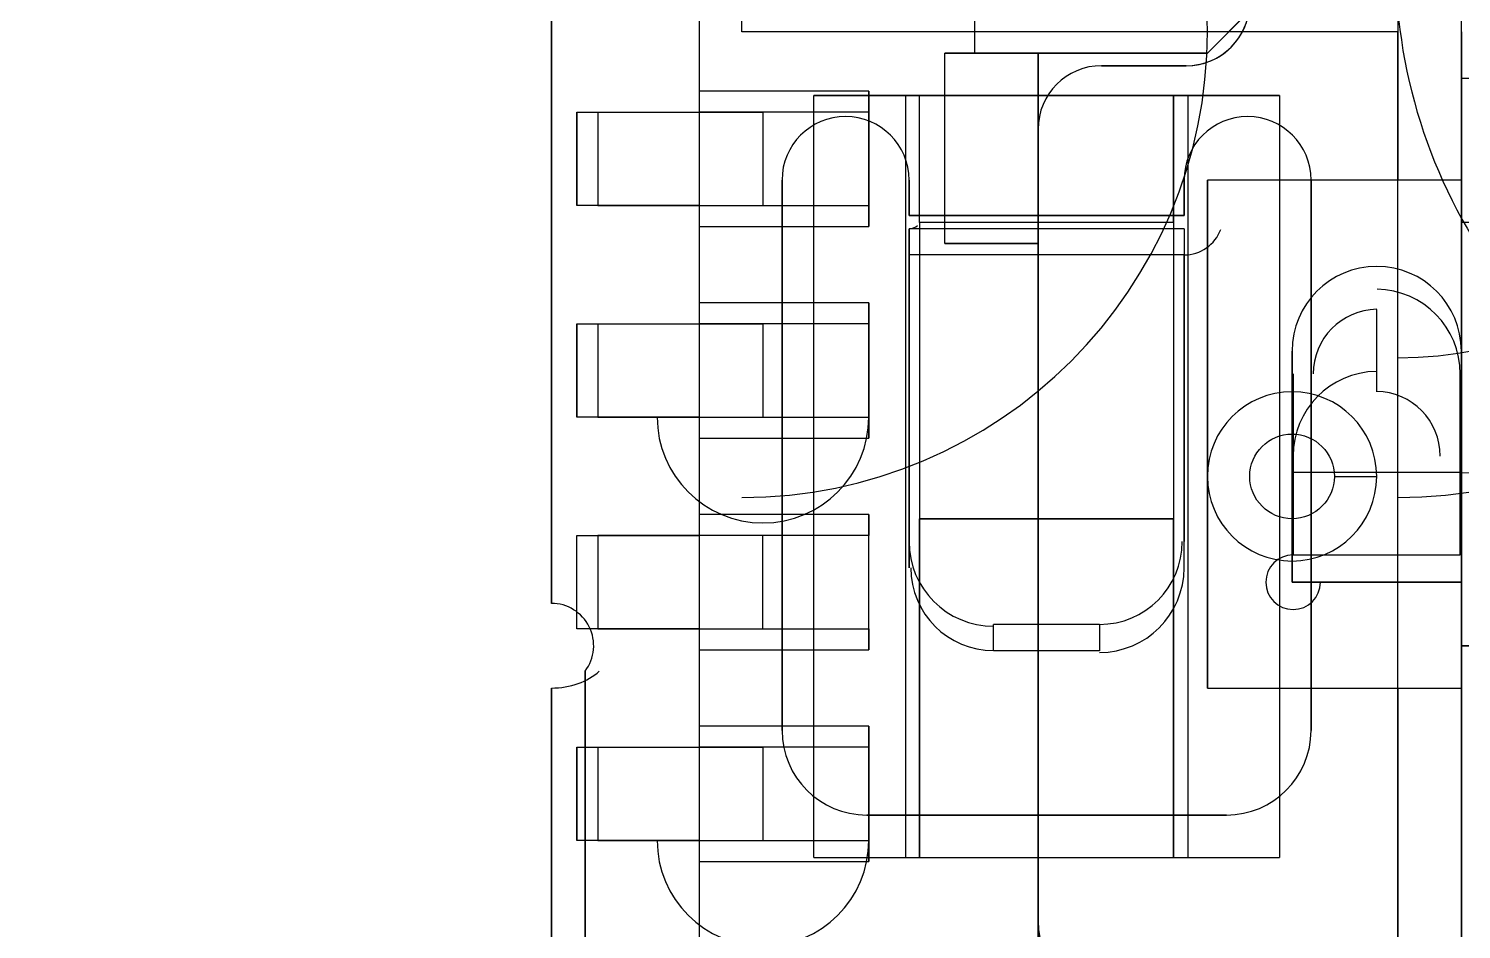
# Model space of a CAD drawing. Header units: millimetres. Extents: x 8.2 to 62.6, y 389.2 to 443.4.
# Drawn here: x 53.102 to 56.487, y 427.215 to 429.342 of the extents above; entities that cross this region are included whole.
import ezdxf

# ---------------------------------------------------------------- set-up
doc = ezdxf.new("R2010")
doc.units = ezdxf.units.MM
doc.layers.add('Feature', color=7, linetype='CONTINUOUS')

msp = doc.modelspace()

# ---------------------------------------------------------------- linework, layer by layer
at = {"layer": 'Feature'}
for p, q in [((55.3368, 430.435, -60.1683), (55.3368, 429.285, -60.1683)), ((55.3368, 430.435, -60.3683), (55.3368, 429.285, -60.3683)), ((55.3368, 430.435, -60.3683), (55.3368, 429.285, -60.3683)), ((55.3368, 430.435, -60.1683), (55.3368, 429.285, -60.1683)), ((54.3368, 427.985, -57.5733), (54.3368, 429.5, -57.5733)), ((54.3368, 429.5, -57.2733), (54.3368, 427.985, -57.2733)), ((54.3368, 429.5, -57.2733), (54.3368, 427.985, -57.2733)), ((54.3368, 427.985, -57.5733), (54.3368, 429.5, -57.5733)), ((54.6868, 426.885, -57.5983), (54.6868, 429.5, -57.5983)), ((54.6868, 426.885, -57.5983), (54.6868, 429.5, -57.5983)), ((54.7868, 429.335, -57.5983), (54.7868, 429.5, -57.5983)), ((54.7868, 429.335, -57.5983), (54.7868, 429.5, -57.5983)), ((56.3368, 429.5, -60.1183), (56.3368, 428.985, -60.1183)), ((56.3368, 429.5, -60.1183), (56.3368, 428.985, -60.1183)), ((56.4868, 428.985, -59.9683), (56.4868, 429.5, -59.9683)), ((56.4868, 428.985, -59.9683), (56.4868, 429.5, -59.9683)), ((54.6868, 429.195, -60.1683), (54.6868, 429.425, -60.1683)), ((54.6868, 429.195, -60.1683), (54.6868, 429.425, -60.1683)), ((55.9868, 429.385, -60.1183), (55.8868, 429.285, -60.1183)), ((55.9868, 429.385, -60.1183), (55.8868, 429.285, -60.1183)), ((55.8868, 429.285, -60.3683), (55.9853, 429.384, -60.3683)), ((55.8868, 429.285, -60.3683), (55.9853, 429.384, -60.3683)), ((56.3368, 429.335, -57.5983), (54.7868, 429.335, -57.5983)), ((56.3368, 429.335, -57.5983), (54.7868, 429.335, -57.5983)), ((56.3368, 423.235, -57.5983), (56.3368, 429.335, -57.5983)), ((56.3368, 423.235, -57.5983), (56.3368, 429.335, -57.5983)), ((56.4868, 429.335, -57.7483), (56.4868, 423.235, -57.7483)), ((56.4868, 429.335, -57.7483), (56.4868, 423.235, -57.7483)), ((55.2668, 429.285, -60.1683), (55.3368, 429.285, -60.1683)), ((55.2668, 428.835, -60.1683), (55.2668, 429.285, -60.1683)), ((55.2668, 429.285, -60.0233), (55.2668, 429.285, -60.1683)), ((55.2668, 429.285, -60.1683), (55.3368, 429.285, -60.1683)), ((55.4868, 429.285, -60.0233), (55.2668, 429.285, -60.0233)), ((55.2668, 428.835, -60.0233), (55.2668, 429.285, -60.0233)), ((55.4868, 429.285, -60.0233), (55.2668, 429.285, -60.0233)), ((55.2668, 428.835, -60.1683), (55.2668, 429.285, -60.1683)), ((55.2668, 429.285, -60.0233), (55.2668, 429.285, -60.1683)), ((55.2668, 428.835, -60.0233), (55.2668, 429.285, -60.0233)), ((55.3368, 429.285, -60.1683), (55.3368, 429.285, -60.3683)), ((55.3368, 429.285, -60.3683), (55.8868, 429.285, -60.3683)), ((55.3368, 429.285, -60.3683), (55.8868, 429.285, -60.3683)), ((55.3368, 429.285, -60.1683), (55.3368, 429.285, -60.3683)), ((55.8868, 429.285, -60.1183), (55.4868, 429.285, -60.1183)), ((55.4868, 428.835, -60.1183), (55.4868, 429.285, -60.1183)), ((55.4868, 429.285, -60.0233), (55.4868, 428.835, -60.0233)), ((55.4868, 429.285, -60.1183), (55.4868, 429.285, -60.0233)), ((55.4868, 428.835, -60.1183), (55.4868, 429.285, -60.1183)), ((55.8868, 429.285, -60.1183), (55.4868, 429.285, -60.1183)), ((55.4868, 429.285, -60.1183), (55.4868, 429.285, -60.0233)), ((55.4868, 429.285, -60.0233), (55.4868, 428.835, -60.0233)), ((55.8368, 429.255, -60.1333), (55.6368, 429.255, -60.1333)), ((55.6368, 429.255, -60.4333), (55.8368, 429.255, -60.4333)), ((55.6368, 429.255, -60.4333), (55.6368, 429.255, -60.1333)), ((55.8368, 429.255, -60.1333), (55.6368, 429.255, -60.1333)), ((55.6368, 429.255, -60.4333), (55.8368, 429.255, -60.4333)), ((55.6368, 429.255, -60.4333), (55.6368, 429.255, -60.1333)), ((55.8368, 429.255, -60.4333), (55.8368, 429.255, -60.1333)), ((55.8368, 429.255, -60.4333), (55.8368, 429.255, -60.1333)), ((55.8868, 429.285, -60.3683), (55.8868, 429.285, -60.1183)), ((55.8868, 429.285, -60.3683), (55.8868, 429.285, -60.1183)), ((56.4868, 428.885, -58.2533), (56.4868, 429.225, -58.2533)), ((56.4868, 429.225, -59.4533), (56.4868, 428.885, -59.4533)), ((57.8618, 429.225, -59.4533), (56.4868, 429.225, -59.4533)), ((56.4868, 429.225, -59.4533), (56.4868, 428.885, -59.4533)), ((57.8618, 429.225, -59.4533), (56.4868, 429.225, -59.4533)), ((57.8618, 429.225, -58.2533), (56.4868, 429.225, -58.2533)), ((56.4868, 428.885, -58.2533), (56.4868, 429.225, -58.2533)), ((57.8618, 429.225, -58.2533), (56.4868, 429.225, -58.2533)), ((55.0868, 429.195, -60.1683), (54.6868, 429.195, -60.1683)), ((54.6868, 429.145, -60.2183), (54.6868, 429.195, -60.1683)), ((54.6868, 429.145, -60.2183), (54.6868, 429.195, -60.1683)), ((55.0868, 429.195, -60.1683), (54.6868, 429.195, -60.1683)), ((54.9568, 427.385, -57.5983), (54.9568, 429.185, -57.5983)), ((54.9568, 429.185, -57.5983), (56.0568, 429.185, -57.5983)), ((54.9568, 429.185, -57.5983), (56.0568, 429.185, -57.5983)), ((55.1734, 429.185, -57.7976), (54.9568, 429.185, -57.5983)), ((55.1734, 429.185, -57.7976), (54.9568, 429.185, -57.5983)), ((54.9568, 427.385, -57.5983), (54.9568, 429.185, -57.5983)), ((55.0868, 428.875, -60.1683), (55.0868, 429.195, -60.1683)), ((55.0868, 429.195, -60.1683), (55.0868, 429.145, -60.2183)), ((55.0868, 429.195, -60.1683), (55.0868, 429.145, -60.2183)), ((55.0868, 428.875, -60.1683), (55.0868, 429.195, -60.1683)), ((55.2068, 429.185, -58.1983), (55.1734, 429.185, -57.7976)), ((55.2068, 429.185, -58.1983), (55.1734, 429.185, -57.7976)), ((55.1734, 429.185, -57.7976), (55.1734, 427.385, -57.7976)), ((55.1734, 429.185, -57.7976), (55.1734, 427.385, -57.7976)), ((55.8068, 429.185, -58.5033), (55.2068, 429.185, -58.5033)), ((55.2068, 428.885, -58.5033), (55.2068, 429.185, -58.5033)), ((55.2068, 429.185, -58.1983), (55.2068, 429.185, -58.5033)), ((55.2068, 428.885, -58.1983), (55.2068, 429.185, -58.1983)), ((55.2068, 428.885, -58.5033), (55.2068, 429.185, -58.5033)), ((55.2068, 429.185, -58.1983), (55.2068, 429.185, -58.5033)), ((55.8068, 429.185, -58.5033), (55.2068, 429.185, -58.5033)), ((55.2068, 428.885, -58.1983), (55.2068, 429.185, -58.1983)), ((55.8068, 429.185, -58.5033), (55.8068, 428.885, -58.5033)), ((55.8068, 428.885, -58.1983), (55.8068, 429.185, -58.1983)), ((55.8068, 429.185, -58.1983), (55.8068, 429.185, -58.5033)), ((55.8068, 429.185, -58.5033), (55.8068, 428.885, -58.5033)), ((55.8068, 429.185, -58.1983), (55.8068, 429.185, -58.5033)), ((55.8402, 429.185, -57.7976), (55.8068, 429.185, -58.1983)), ((55.8402, 429.185, -57.7976), (55.8068, 429.185, -58.1983)), ((55.8068, 428.885, -58.1983), (55.8068, 429.185, -58.1983)), ((56.0568, 429.185, -57.5983), (55.8402, 429.185, -57.7976)), ((55.8402, 429.185, -57.7976), (55.8402, 427.385, -57.7976)), ((56.0568, 429.185, -57.5983), (55.8402, 429.185, -57.7976)), ((55.8402, 429.185, -57.7976), (55.8402, 427.385, -57.7976)), ((56.0568, 429.185, -57.5983), (56.0568, 427.385, -57.5983)), ((56.0568, 429.185, -57.5983), (56.0568, 427.385, -57.5983)), ((54.3968, 429.145, -60.3833), (54.6868, 429.145, -60.3833)), ((54.3968, 429.145, -60.3833), (54.3968, 428.925, -60.3833)), ((54.3968, 429.145, -60.3833), (54.3968, 428.925, -60.3833)), ((54.3968, 429.145, -60.4833), (54.3968, 429.145, -60.3833)), ((54.3968, 428.925, -60.4833), (54.3968, 429.145, -60.4833)), ((54.3968, 428.925, -60.4833), (54.3968, 429.145, -60.4833)), ((54.3968, 429.145, -60.4833), (54.4468, 429.145, -60.5333)), ((54.3968, 429.145, -60.4833), (54.4468, 429.145, -60.5333)), ((54.3968, 429.145, -60.4833), (54.3968, 429.145, -60.3833)), ((54.3968, 429.145, -60.3833), (54.6868, 429.145, -60.3833)), ((54.4468, 429.145, -60.5333), (54.4468, 428.925, -60.5333)), ((54.4468, 429.145, -60.5333), (54.8368, 429.145, -60.5333)), ((54.4468, 429.145, -60.5333), (54.4468, 428.925, -60.5333)), ((54.4468, 429.145, -60.5333), (54.8368, 429.145, -60.5333)), ((54.6868, 429.145, -60.2183), (54.6868, 429.145, -60.3833)), ((54.6868, 428.925, -60.3833), (54.6868, 429.145, -60.3833)), ((54.6868, 428.925, -60.3833), (54.6868, 429.145, -60.3833)), ((54.6868, 429.145, -60.2183), (54.6868, 429.145, -60.3833)), ((55.0868, 429.145, -60.2183), (54.6868, 429.145, -60.2183)), ((55.0868, 429.145, -60.2183), (54.6868, 429.145, -60.2183)), ((54.8368, 429.145, -60.5333), (54.8368, 428.925, -60.5333)), ((54.8368, 429.145, -60.5333), (54.8368, 428.925, -60.5333)), ((55.0868, 429.145, -60.2833), (55.0868, 428.925, -60.2833)), ((55.0868, 429.145, -60.2183), (55.0868, 429.145, -60.2833)), ((55.0868, 429.145, -60.2833), (55.0868, 428.925, -60.2833)), ((55.0868, 429.145, -60.2183), (55.0868, 429.145, -60.2833)), ((55.4868, 429.105, -60.1333), (55.4868, 428.835, -60.1333)), ((55.4868, 429.105, -60.1333), (55.4868, 429.105, -60.4333)), ((55.4868, 429.105, -60.4333), (55.4868, 427.235, -60.4333)), ((55.4868, 429.105, -60.1333), (55.4868, 428.835, -60.1333)), ((55.4868, 429.105, -60.4333), (55.4868, 427.235, -60.4333)), ((55.4868, 429.105, -60.1333), (55.4868, 429.105, -60.4333)), ((54.8818, 428.985, -57.2733), (54.8818, 428.985, -57.5733)), ((54.8818, 428.985, -57.5733), (54.8818, 427.685, -57.5733)), ((54.8818, 427.685, -57.2733), (54.8818, 428.985, -57.2733)), ((54.8818, 428.985, -57.5733), (54.8818, 427.685, -57.5733)), ((54.8818, 428.985, -57.2733), (54.8818, 428.985, -57.5733)), ((54.8818, 427.685, -57.2733), (54.8818, 428.985, -57.2733)), ((55.1818, 428.985, -57.2733), (55.1818, 428.985, -57.5733)), ((55.1818, 428.901, -57.5733), (55.1818, 428.985, -57.5733)), ((55.1818, 428.985, -57.2733), (55.1818, 428.901, -57.2733)), ((55.1818, 428.985, -57.2733), (55.1818, 428.985, -57.5733)), ((55.1818, 428.901, -57.5733), (55.1818, 428.985, -57.5733)), ((55.1818, 428.985, -57.2733), (55.1818, 428.901, -57.2733)), ((55.8318, 428.985, -57.2733), (55.8318, 428.985, -57.5733)), ((55.8318, 428.985, -57.5733), (55.8318, 428.901, -57.5733)), ((55.8318, 428.901, -57.2733), (55.8318, 428.985, -57.2733)), ((55.8318, 428.985, -57.2733), (55.8318, 428.985, -57.5733)), ((55.8318, 428.901, -57.2733), (55.8318, 428.985, -57.2733)), ((55.8318, 428.985, -57.5733), (55.8318, 428.901, -57.5733)), ((56.3368, 428.985, -60.1183), (55.8868, 428.985, -60.1183)), ((55.8868, 428.985, -60.1183), (55.8868, 427.785, -60.1183)), ((55.8868, 428.285, -59.7233), (55.8868, 428.985, -59.7233)), ((56.4868, 428.985, -59.7233), (55.8868, 428.985, -59.7233)), ((55.8868, 428.985, -60.1183), (55.8868, 427.785, -60.1183)), ((55.8868, 428.985, -59.7233), (55.8868, 428.985, -60.1183)), ((55.8868, 428.285, -59.7233), (55.8868, 428.985, -59.7233)), ((55.8868, 428.985, -59.7233), (55.8868, 428.985, -60.1183)), ((56.3368, 428.985, -60.1183), (55.8868, 428.985, -60.1183)), ((56.4868, 428.985, -59.7233), (55.8868, 428.985, -59.7233)), ((56.1318, 428.985, -57.2733), (56.1318, 428.985, -57.5733)), ((56.1318, 427.685, -57.5733), (56.1318, 428.985, -57.5733)), ((56.1318, 428.985, -57.2733), (56.1318, 427.685, -57.2733)), ((56.1318, 427.685, -57.5733), (56.1318, 428.985, -57.5733)), ((56.1318, 428.985, -57.2733), (56.1318, 427.685, -57.2733)), ((56.1318, 428.985, -57.2733), (56.1318, 428.985, -57.5733)), ((56.4868, 428.985, -59.7233), (56.4868, 428.985, -59.9683)), ((56.4868, 428.985, -59.7233), (56.4868, 427.785, -59.7233)), ((56.4868, 428.985, -59.7233), (56.4868, 427.785, -59.7233)), ((56.4868, 428.985, -59.7233), (56.4868, 428.985, -59.9683)), ((54.3968, 428.925, -60.3833), (54.3968, 428.925, -60.4833)), ((54.4468, 428.925, -60.5333), (54.3968, 428.925, -60.4833)), ((54.6868, 428.925, -60.3833), (54.3968, 428.925, -60.3833)), ((54.6868, 428.925, -60.3833), (54.3968, 428.925, -60.3833)), ((54.3968, 428.925, -60.3833), (54.3968, 428.925, -60.4833)), ((54.4468, 428.925, -60.5333), (54.3968, 428.925, -60.4833)), ((54.4468, 428.925, -60.5333), (54.8368, 428.925, -60.5333)), ((54.4468, 428.925, -60.5333), (54.8368, 428.925, -60.5333)), ((54.6868, 428.925, -60.2183), (54.6868, 428.925, -60.3833)), ((54.6868, 428.875, -60.1683), (54.6868, 428.925, -60.2183)), ((54.6868, 428.875, -60.1683), (54.6868, 428.925, -60.2183)), ((54.6868, 428.925, -60.2183), (55.0868, 428.925, -60.2183)), ((54.6868, 428.925, -60.2183), (55.0868, 428.925, -60.2183)), ((54.6868, 428.925, -60.2183), (54.6868, 428.925, -60.3833)), ((55.0868, 428.925, -60.2183), (55.0868, 428.875, -60.1683)), ((55.0868, 428.925, -60.2833), (55.0868, 428.925, -60.2183)), ((55.0868, 428.925, -60.2183), (55.0868, 428.875, -60.1683)), ((55.0868, 428.925, -60.2833), (55.0868, 428.925, -60.2183)), ((55.8318, 428.901, -57.5733), (55.1818, 428.901, -57.5733)), ((55.1818, 428.901, -57.2733), (55.8318, 428.901, -57.2733)), ((55.1818, 428.901, -57.2733), (55.1818, 428.901, -57.5733)), ((55.1818, 428.901, -57.2733), (55.1818, 428.901, -57.5733)), ((55.1818, 428.901, -57.2733), (55.8318, 428.901, -57.2733)), ((55.8318, 428.901, -57.5733), (55.1818, 428.901, -57.5733)), ((55.8068, 428.885, -58.5033), (55.2068, 428.885, -58.5033)), ((55.2068, 428.885, -58.1983), (55.2068, 428.885, -58.5033)), ((55.2068, 428.885, -58.1983), (55.2068, 428.885, -58.5033)), ((55.8068, 428.885, -58.1983), (55.2068, 428.885, -58.1983)), ((55.8068, 428.885, -58.5033), (55.2068, 428.885, -58.5033)), ((55.2068, 428.885, -58.1983), (55.2068, 428.185, -58.1983)), ((55.8068, 428.885, -58.1983), (55.2068, 428.885, -58.1983)), ((55.2068, 428.885, -58.1983), (55.2068, 428.185, -58.1983)), ((55.8068, 428.885, -58.5033), (55.8068, 428.885, -58.1983)), ((55.8068, 428.885, -58.5033), (55.8068, 428.885, -58.1983)), ((55.8068, 428.885, -58.1983), (55.8068, 428.185, -58.1983)), ((55.8068, 428.885, -58.1983), (55.8068, 428.185, -58.1983)), ((55.8318, 428.901, -57.2733), (55.8318, 428.901, -57.5733)), ((55.8318, 428.901, -57.2733), (55.8318, 428.901, -57.5733)), ((56.4868, 427.885, -58.3033), (56.4868, 428.885, -58.3033)), ((56.4868, 428.885, -58.3033), (56.4868, 428.885, -58.2533)), ((56.4868, 428.885, -59.4533), (56.4868, 428.885, -59.4033)), ((56.4868, 427.885, -59.4033), (56.4868, 428.885, -59.4033)), ((57.8618, 428.885, -59.4533), (56.4868, 428.885, -59.4533)), ((57.9118, 428.885, -59.4033), (56.4868, 428.885, -59.4033)), ((56.4868, 428.885, -59.4533), (56.4868, 428.885, -59.4033)), ((57.8618, 428.885, -59.4533), (56.4868, 428.885, -59.4533)), ((56.4868, 427.885, -59.4033), (56.4868, 428.885, -59.4033)), ((57.9118, 428.885, -59.4033), (56.4868, 428.885, -59.4033)), ((57.9118, 428.885, -58.3033), (56.4868, 428.885, -58.3033)), ((56.4868, 427.885, -58.3033), (56.4868, 428.885, -58.3033)), ((56.4868, 428.885, -58.3033), (56.4868, 428.885, -58.2533)), ((57.9118, 428.885, -58.3033), (56.4868, 428.885, -58.3033)), ((57.8618, 428.885, -58.2533), (56.4868, 428.885, -58.2533)), ((57.8618, 428.885, -58.2533), (56.4868, 428.885, -58.2533)), ((54.6868, 428.695, -60.1683), (54.6868, 428.875, -60.1683)), ((54.6868, 428.875, -60.1683), (55.0868, 428.875, -60.1683)), ((54.6868, 428.695, -60.1683), (54.6868, 428.875, -60.1683)), ((54.6868, 428.875, -60.1683), (55.0868, 428.875, -60.1683)), ((55.1818, 428.808, -57.283), (55.1818, 428.87, -57.5765)), ((55.1818, 428.808, -57.283), (55.1818, 428.87, -57.5765)), ((55.1818, 428.87, -57.5765), (55.1818, 428.131, -57.7321)), ((55.1818, 428.87, -57.5765), (55.1818, 428.131, -57.7321)), ((55.8318, 428.87, -57.5765), (55.1818, 428.87, -57.5765)), ((55.8318, 428.87, -57.5765), (55.1818, 428.87, -57.5765)), ((55.8318, 428.87, -57.5765), (55.8318, 428.131, -57.7321)), ((55.8318, 428.87, -57.5765), (55.8318, 428.808, -57.283)), ((55.8318, 428.87, -57.5765), (55.8318, 428.131, -57.7321)), ((55.8318, 428.87, -57.5765), (55.8318, 428.808, -57.283)), ((55.4868, 428.835, -60.1683), (55.2668, 428.835, -60.1683)), ((55.2668, 428.835, -60.0233), (55.4868, 428.835, -60.0233)), ((55.4868, 428.835, -60.1683), (55.2668, 428.835, -60.1683)), ((55.2668, 428.835, -60.1683), (55.2668, 428.835, -60.0233)), ((55.2668, 428.835, -60.0233), (55.4868, 428.835, -60.0233)), ((55.2668, 428.835, -60.1683), (55.2668, 428.835, -60.0233)), ((55.4868, 427.235, -60.1683), (55.4868, 428.835, -60.1683)), ((55.4868, 427.06, -60.1183), (55.4868, 428.835, -60.1183)), ((55.4868, 428.835, -60.1183), (55.4868, 428.835, -60.0233)), ((55.4868, 428.835, -60.1183), (55.4868, 428.835, -60.0233)), ((55.4868, 428.835, -60.1183), (55.4868, 428.835, -60.1333)), ((55.4868, 428.835, -60.1683), (55.4868, 428.835, -60.1333)), ((55.4868, 427.235, -60.1683), (55.4868, 428.835, -60.1683)), ((55.4868, 428.835, -60.1683), (55.4868, 428.835, -60.1333)), ((55.4868, 428.835, -60.1333), (55.4868, 427.235, -60.1333)), ((55.4868, 428.835, -60.1183), (55.4868, 428.835, -60.1333)), ((55.4868, 427.06, -60.1183), (55.4868, 428.835, -60.1183)), ((55.4868, 428.835, -60.1333), (55.4868, 427.235, -60.1333)), ((55.1818, 428.069, -57.4386), (55.1818, 428.808, -57.283)), ((55.8318, 428.808, -57.283), (55.1818, 428.808, -57.283)), ((55.1818, 428.069, -57.4386), (55.1818, 428.808, -57.283)), ((55.8318, 428.808, -57.283), (55.1818, 428.808, -57.283)), ((55.8318, 428.069, -57.4386), (55.8318, 428.808, -57.283)), ((55.8318, 428.069, -57.4386), (55.8318, 428.808, -57.283)), ((55.0868, 428.695, -60.1683), (54.6868, 428.695, -60.1683)), ((54.6868, 428.645, -60.2183), (54.6868, 428.695, -60.1683)), ((54.6868, 428.645, -60.2183), (54.6868, 428.695, -60.1683)), ((55.0868, 428.695, -60.1683), (54.6868, 428.695, -60.1683)), ((55.0868, 428.375, -60.1683), (55.0868, 428.695, -60.1683)), ((55.0868, 428.695, -60.1683), (55.0868, 428.645, -60.2183)), ((55.0868, 428.375, -60.1683), (55.0868, 428.695, -60.1683)), ((55.0868, 428.695, -60.1683), (55.0868, 428.645, -60.2183)), ((56.2868, 428.485, -59.7833), (56.2868, 428.679, -60.0123)), ((56.2868, 428.485, -59.7833), (56.2868, 428.679, -60.0123)), ((54.3968, 428.645, -60.3833), (54.6868, 428.645, -60.3833)), ((54.3968, 428.645, -60.3833), (54.3968, 428.425, -60.3833)), ((54.3968, 428.645, -60.3833), (54.3968, 428.425, -60.3833)), ((54.3968, 428.645, -60.4833), (54.3968, 428.645, -60.3833)), ((54.3968, 428.425, -60.4833), (54.3968, 428.645, -60.4833)), ((54.3968, 428.425, -60.4833), (54.3968, 428.645, -60.4833)), ((54.3968, 428.645, -60.4833), (54.4468, 428.645, -60.5333)), ((54.3968, 428.645, -60.4833), (54.4468, 428.645, -60.5333)), ((54.3968, 428.645, -60.4833), (54.3968, 428.645, -60.3833)), ((54.3968, 428.645, -60.3833), (54.6868, 428.645, -60.3833)), ((54.4468, 428.645, -60.5333), (54.4468, 428.425, -60.5333)), ((54.4468, 428.645, -60.5333), (54.8368, 428.645, -60.5333)), ((54.4468, 428.645, -60.5333), (54.4468, 428.425, -60.5333)), ((54.4468, 428.645, -60.5333), (54.8368, 428.645, -60.5333)), ((54.6868, 428.645, -60.2183), (54.6868, 428.645, -60.3833)), ((54.6868, 428.425, -60.3833), (54.6868, 428.645, -60.3833)), ((54.6868, 428.425, -60.3833), (54.6868, 428.645, -60.3833)), ((55.0868, 428.645, -60.2183), (54.6868, 428.645, -60.2183)), ((54.6868, 428.645, -60.2183), (54.6868, 428.645, -60.3833)), ((55.0868, 428.645, -60.2183), (54.6868, 428.645, -60.2183)), ((54.8368, 428.645, -60.5333), (54.8368, 428.425, -60.5333)), ((54.8368, 428.645, -60.5333), (54.8368, 428.425, -60.5333)), ((55.0868, 428.645, -60.2833), (55.0868, 428.425, -60.2833)), ((55.0868, 428.645, -60.2833), (55.0868, 428.425, -60.2833)), ((55.0868, 428.645, -60.2833), (55.0868, 428.645, -60.2183)), ((55.0868, 428.645, -60.2833), (55.0868, 428.645, -60.2183)), ((56.0868, 428.581, -60.1333), (56.0868, 428.581, -60.4333)), ((56.0868, 428.035, -60.1333), (56.0868, 428.581, -60.1333)), ((56.0868, 428.581, -60.1333), (56.0868, 428.581, -60.4333)), ((56.0868, 428.035, -60.1333), (56.0868, 428.581, -60.1333)), ((56.0868, 428.581, -60.4333), (56.0868, 428.035, -60.4333)), ((56.0868, 428.581, -60.4333), (56.0868, 428.035, -60.4333)), ((56.4868, 428.581, -60.4333), (56.4868, 428.581, -60.1333)), ((56.4868, 428.581, -60.1333), (56.4868, 428.035, -60.1333)), ((56.4868, 428.035, -60.4333), (56.4868, 428.581, -60.4333)), ((56.4868, 428.581, -60.1333), (56.4868, 428.035, -60.1333)), ((56.4868, 428.581, -60.4333), (56.4868, 428.581, -60.1333)), ((56.4868, 428.035, -60.4333), (56.4868, 428.581, -60.4333)), ((56.0893, 428.294, -60.3386), (56.0893, 428.527, -60.1415)), ((56.0893, 428.527, -60.1415), (56.0893, 428.333, -59.9126)), ((56.0893, 428.527, -60.1415), (56.0893, 428.333, -59.9126)), ((56.0893, 428.294, -60.3386), (56.0893, 428.527, -60.1415)), ((56.4843, 428.333, -59.9126), (56.4843, 428.527, -60.1415)), ((56.4843, 428.527, -60.1415), (56.4843, 428.294, -60.3386)), ((56.4843, 428.527, -60.1415), (56.4843, 428.294, -60.3386)), ((56.4843, 428.333, -59.9126), (56.4843, 428.527, -60.1415)), ((54.3968, 428.425, -60.3833), (54.3968, 428.425, -60.4833)), ((54.4468, 428.425, -60.5333), (54.3968, 428.425, -60.4833)), ((54.6868, 428.425, -60.3833), (54.3968, 428.425, -60.3833)), ((54.6868, 428.425, -60.3833), (54.3968, 428.425, -60.3833)), ((54.3968, 428.425, -60.3833), (54.3968, 428.425, -60.4833)), ((54.4468, 428.425, -60.5333), (54.3968, 428.425, -60.4833)), ((54.4468, 428.425, -60.5333), (54.8368, 428.425, -60.5333)), ((54.4468, 428.425, -60.5333), (54.8368, 428.425, -60.5333)), ((54.6868, 428.425, -60.3833), (54.6868, 428.425, -60.2183)), ((54.6868, 428.375, -60.1683), (54.6868, 428.425, -60.2183)), ((54.6868, 428.375, -60.1683), (54.6868, 428.425, -60.2183)), ((54.6868, 428.425, -60.2183), (55.0868, 428.425, -60.2183)), ((54.6868, 428.425, -60.2183), (55.0868, 428.425, -60.2183)), ((54.6868, 428.425, -60.3833), (54.6868, 428.425, -60.2183)), ((55.0868, 428.425, -60.2183), (55.0868, 428.375, -60.1683)), ((55.0868, 428.425, -60.2833), (55.0868, 428.425, -60.2183)), ((55.0868, 428.425, -60.2183), (55.0868, 428.375, -60.1683)), ((55.0868, 428.425, -60.2833), (55.0868, 428.425, -60.2183)), ((54.6868, 428.195, -60.1683), (54.6868, 428.375, -60.1683)), ((54.6868, 428.375, -60.1683), (55.0868, 428.375, -60.1683)), ((54.6868, 428.195, -60.1683), (54.6868, 428.375, -60.1683)), ((54.6868, 428.375, -60.1683), (55.0868, 428.375, -60.1683)), ((56.0893, 428.333, -59.9126), (56.0893, 428.1, -60.1097)), ((56.0893, 428.333, -59.9126), (56.0893, 428.1, -60.1097)), ((56.4843, 428.1, -60.1097), (56.4843, 428.333, -59.9126)), ((56.4843, 428.1, -60.1097), (56.4843, 428.333, -59.9126)), ((55.8868, 427.785, -59.7233), (55.8868, 428.285, -59.7233)), ((55.8868, 427.785, -59.7233), (55.8868, 428.285, -59.7233)), ((56.4843, 428.294, -60.3386), (56.0893, 428.294, -60.3386)), ((56.4843, 428.294, -60.3386), (56.0893, 428.294, -60.3386)), ((56.1868, 428.285, -59.3683), (56.2868, 428.285, -59.4683)), ((56.1868, 428.285, -59.3683), (56.2868, 428.285, -59.4683)), ((55.0868, 428.195, -60.1683), (54.6868, 428.195, -60.1683)), ((54.6868, 428.145, -60.2183), (54.6868, 428.195, -60.1683)), ((54.6868, 428.145, -60.2183), (54.6868, 428.195, -60.1683)), ((55.0868, 428.195, -60.1683), (54.6868, 428.195, -60.1683)), ((55.0868, 427.875, -60.1683), (55.0868, 428.195, -60.1683)), ((55.0868, 428.195, -60.1683), (55.0868, 428.145, -60.2183)), ((55.0868, 427.875, -60.1683), (55.0868, 428.195, -60.1683)), ((55.0868, 428.195, -60.1683), (55.0868, 428.145, -60.2183)), ((55.8068, 428.185, -58.5033), (55.2068, 428.185, -58.5033)), ((55.2068, 427.385, -58.5033), (55.2068, 428.185, -58.5033)), ((55.2068, 428.185, -58.1983), (55.2068, 427.385, -58.1983)), ((55.2068, 428.185, -58.5033), (55.2068, 428.185, -58.1983)), ((55.2068, 428.185, -58.1983), (55.2068, 427.385, -58.1983)), ((55.2068, 427.385, -58.5033), (55.2068, 428.185, -58.5033)), ((55.2068, 428.185, -58.1983), (55.8068, 428.185, -58.1983)), ((55.2068, 428.185, -58.5033), (55.2068, 428.185, -58.1983)), ((55.8068, 428.185, -58.5033), (55.2068, 428.185, -58.5033)), ((55.2068, 428.185, -58.1983), (55.8068, 428.185, -58.1983)), ((55.8068, 428.185, -58.5033), (55.8068, 427.385, -58.5033)), ((55.8068, 428.185, -58.1983), (55.8068, 428.185, -58.5033)), ((55.8068, 427.385, -58.1983), (55.8068, 428.185, -58.1983)), ((55.8068, 428.185, -58.1983), (55.8068, 428.185, -58.5033)), ((55.8068, 428.185, -58.5033), (55.8068, 427.385, -58.5033)), ((55.8068, 427.385, -58.1983), (55.8068, 428.185, -58.1983)), ((54.3968, 428.145, -60.3833), (54.6868, 428.145, -60.3833)), ((54.3968, 427.925, -60.3833), (54.3968, 428.145, -60.3833)), ((54.3968, 427.925, -60.3833), (54.3968, 428.145, -60.3833)), ((54.3968, 428.145, -60.4833), (54.3968, 428.145, -60.3833)), ((54.3968, 427.925, -60.4833), (54.3968, 428.145, -60.4833)), ((54.3968, 427.925, -60.4833), (54.3968, 428.145, -60.4833)), ((54.3968, 428.145, -60.4833), (54.4468, 428.145, -60.5333)), ((54.3968, 428.145, -60.4833), (54.4468, 428.145, -60.5333)), ((54.3968, 428.145, -60.4833), (54.3968, 428.145, -60.3833)), ((54.3968, 428.145, -60.3833), (54.6868, 428.145, -60.3833)), ((54.4468, 428.145, -60.5333), (54.4468, 427.925, -60.5333)), ((54.8368, 428.145, -60.5333), (54.4468, 428.145, -60.5333)), ((54.4468, 428.145, -60.5333), (54.4468, 427.925, -60.5333)), ((54.8368, 428.145, -60.5333), (54.4468, 428.145, -60.5333)), ((54.6868, 428.145, -60.2183), (54.6868, 428.145, -60.3833)), ((54.6868, 427.925, -60.3833), (54.6868, 428.145, -60.3833)), ((54.6868, 427.925, -60.3833), (54.6868, 428.145, -60.3833)), ((55.0868, 428.145, -60.2183), (54.6868, 428.145, -60.2183)), ((54.6868, 428.145, -60.2183), (54.6868, 428.145, -60.3833)), ((55.0868, 428.145, -60.2183), (54.6868, 428.145, -60.2183)), ((54.8368, 427.925, -60.5333), (54.8368, 428.145, -60.5333)), ((54.8368, 427.925, -60.5333), (54.8368, 428.145, -60.5333)), ((55.0868, 427.925, -60.2833), (55.0868, 428.145, -60.2833)), ((55.0868, 427.925, -60.2833), (55.0868, 428.145, -60.2833)), ((55.0868, 428.145, -60.2183), (55.0868, 428.145, -60.2833)), ((55.0868, 428.145, -60.2183), (55.0868, 428.145, -60.2833)), ((55.1818, 428.131, -57.7321), (55.1818, 428.069, -57.4386)), ((55.1818, 428.131, -57.7321), (55.1818, 428.069, -57.4386)), ((55.8318, 428.069, -57.4386), (55.8318, 428.131, -57.7321)), ((55.8318, 428.069, -57.4386), (55.8318, 428.131, -57.7321)), ((56.0868, 428.085, -59.7233), (56.0868, 428.085, -59.4683)), ((56.0868, 428.085, -59.7233), (56.0868, 428.085, -59.4683)), ((56.0893, 428.1, -60.1097), (56.4843, 428.1, -60.1097)), ((56.0893, 428.1, -60.1097), (56.4843, 428.1, -60.1097)), ((56.0893, 428.035, -60.1333), (56.0868, 428.035, -60.1333)), ((56.0868, 428.035, -60.4333), (56.0868, 428.035, -60.1333)), ((56.0868, 428.035, -60.4333), (56.0893, 428.035, -60.4333)), ((56.0868, 428.035, -60.4333), (56.0893, 428.035, -60.4333)), ((56.0868, 428.035, -60.4333), (56.0868, 428.035, -60.1333)), ((56.0893, 428.035, -60.1333), (56.0868, 428.035, -60.1333)), ((56.4843, 428.035, -60.1333), (56.0893, 428.035, -60.1333)), ((56.0893, 428.035, -60.4333), (56.4843, 428.035, -60.4333)), ((56.4843, 428.035, -60.1333), (56.0893, 428.035, -60.1333)), ((56.0893, 428.035, -60.4333), (56.0893, 428.035, -60.1333)), ((56.0893, 428.035, -60.4333), (56.0893, 428.035, -60.1333)), ((56.0893, 428.035, -60.4333), (56.4843, 428.035, -60.4333)), ((56.4868, 428.035, -60.1333), (56.4843, 428.035, -60.1333)), ((56.4843, 428.035, -60.4333), (56.4868, 428.035, -60.4333)), ((56.4868, 428.035, -60.1333), (56.4843, 428.035, -60.1333)), ((56.4843, 428.035, -60.4333), (56.4868, 428.035, -60.4333)), ((56.4843, 428.035, -60.4333), (56.4843, 428.035, -60.1333)), ((56.4843, 428.035, -60.4333), (56.4843, 428.035, -60.1333)), ((56.4868, 428.035, -60.4333), (56.4868, 428.035, -60.1333)), ((56.4868, 428.035, -60.4333), (56.4868, 428.035, -60.1333)), ((54.3368, 427.985, -57.2733), (54.3368, 427.985, -57.5733)), ((54.3368, 427.985, -57.2733), (54.3368, 427.985, -57.5733)), ((55.6318, 427.935, -57.7733), (55.3818, 427.935, -57.7733)), ((55.3818, 427.873, -57.4798), (55.3818, 427.935, -57.7733)), ((55.6318, 427.935, -57.7733), (55.3818, 427.935, -57.7733)), ((55.3818, 427.873, -57.4798), (55.3818, 427.935, -57.7733)), ((55.6318, 427.935, -57.7733), (55.6318, 427.873, -57.4798)), ((55.6318, 427.935, -57.7733), (55.6318, 427.873, -57.4798)), ((54.3968, 427.925, -60.3833), (54.3968, 427.925, -60.4833)), ((54.4468, 427.925, -60.5333), (54.3968, 427.925, -60.4833)), ((54.6868, 427.925, -60.3833), (54.3968, 427.925, -60.3833)), ((54.6868, 427.925, -60.3833), (54.3968, 427.925, -60.3833)), ((54.3968, 427.925, -60.3833), (54.3968, 427.925, -60.4833)), ((54.4468, 427.925, -60.5333), (54.3968, 427.925, -60.4833)), ((54.4468, 427.925, -60.5333), (54.8368, 427.925, -60.5333)), ((54.4468, 427.925, -60.5333), (54.8368, 427.925, -60.5333)), ((54.6868, 427.925, -60.3833), (54.6868, 427.925, -60.2183)), ((54.6868, 427.875, -60.1683), (54.6868, 427.925, -60.2183)), ((54.6868, 427.875, -60.1683), (54.6868, 427.925, -60.2183)), ((54.6868, 427.925, -60.2183), (55.0868, 427.925, -60.2183)), ((54.6868, 427.925, -60.2183), (55.0868, 427.925, -60.2183)), ((54.6868, 427.925, -60.3833), (54.6868, 427.925, -60.2183)), ((55.0868, 427.925, -60.2183), (55.0868, 427.875, -60.1683)), ((55.0868, 427.925, -60.2833), (55.0868, 427.925, -60.2183)), ((55.0868, 427.925, -60.2183), (55.0868, 427.875, -60.1683)), ((55.0868, 427.925, -60.2833), (55.0868, 427.925, -60.2183)), ((54.6868, 427.695, -60.1683), (54.6868, 427.875, -60.1683)), ((54.6868, 427.875, -60.1683), (55.0868, 427.875, -60.1683)), ((54.6868, 427.695, -60.1683), (54.6868, 427.875, -60.1683)), ((54.6868, 427.875, -60.1683), (55.0868, 427.875, -60.1683)), ((55.6318, 427.873, -57.4798), (55.3818, 427.873, -57.4798)), ((55.6318, 427.873, -57.4798), (55.3818, 427.873, -57.4798)), ((56.4868, 426.635, -58.2533), (56.4868, 427.885, -58.2533)), ((56.4868, 427.885, -58.2533), (56.4868, 427.885, -58.3033)), ((56.4868, 427.885, -59.4533), (56.4868, 427.885, -59.4033)), ((56.4868, 426.635, -59.4533), (56.4868, 427.885, -59.4533)), ((56.4868, 427.885, -59.4033), (57.9118, 427.885, -59.4033)), ((56.4868, 427.885, -59.4533), (57.8618, 427.885, -59.4533)), ((56.4868, 427.885, -59.4533), (56.4868, 427.885, -59.4033)), ((56.4868, 427.885, -59.4033), (57.9118, 427.885, -59.4033)), ((56.4868, 426.635, -59.4533), (56.4868, 427.885, -59.4533)), ((56.4868, 427.885, -59.4533), (57.8618, 427.885, -59.4533)), ((57.8618, 427.885, -58.2533), (56.4868, 427.885, -58.2533)), ((56.4868, 426.635, -58.2533), (56.4868, 427.885, -58.2533)), ((57.9118, 427.885, -58.3033), (56.4868, 427.885, -58.3033)), ((56.4868, 427.885, -58.2533), (56.4868, 427.885, -58.3033)), ((57.8618, 427.885, -58.2533), (56.4868, 427.885, -58.2533)), ((57.9118, 427.885, -58.3033), (56.4868, 427.885, -58.3033)), ((54.4168, 426.915, -57.5733), (54.4168, 427.825, -57.5733)), ((54.4168, 427.825, -57.2733), (54.4168, 426.915, -57.2733)), ((54.4168, 427.825, -57.2733), (54.4168, 426.915, -57.2733)), ((54.4168, 426.915, -57.5733), (54.4168, 427.825, -57.5733)), ((54.3368, 427.785, -57.3533), (54.3368, 427.785, -57.4933)), ((54.3368, 426.935, -57.3533), (54.3368, 427.785, -57.3533)), ((54.3368, 427.785, -57.4933), (54.3368, 426.935, -57.4933)), ((54.3368, 426.935, -57.3533), (54.3368, 427.785, -57.3533)), ((54.3368, 427.785, -57.3533), (54.3368, 427.785, -57.4933)), ((54.3368, 427.785, -57.4933), (54.3368, 426.935, -57.4933)), ((55.8868, 427.785, -60.1183), (56.3368, 427.785, -60.1183)), ((55.8868, 427.785, -59.7233), (56.4868, 427.785, -59.7233)), ((55.8868, 427.785, -60.1183), (56.3368, 427.785, -60.1183)), ((55.8868, 427.785, -60.1183), (55.8868, 427.785, -59.7233)), ((55.8868, 427.785, -59.7233), (56.4868, 427.785, -59.7233)), ((55.8868, 427.785, -60.1183), (55.8868, 427.785, -59.7233)), ((56.3368, 427.785, -60.1183), (56.3368, 424.785, -60.1183)), ((56.3368, 427.785, -60.1183), (56.3368, 424.785, -60.1183)), ((56.4868, 424.785, -59.9683), (56.4868, 427.785, -59.9683)), ((56.4868, 427.785, -59.9683), (56.4868, 427.785, -59.7233)), ((56.4868, 424.785, -59.9683), (56.4868, 427.785, -59.9683)), ((56.4868, 427.785, -59.9683), (56.4868, 427.785, -59.7233)), ((55.0868, 427.695, -60.1683), (54.6868, 427.695, -60.1683)), ((54.6868, 427.645, -60.2183), (54.6868, 427.695, -60.1683)), ((54.6868, 427.645, -60.2183), (54.6868, 427.695, -60.1683)), ((55.0868, 427.695, -60.1683), (54.6868, 427.695, -60.1683)), ((55.0868, 427.375, -60.1683), (55.0868, 427.695, -60.1683)), ((55.0868, 427.695, -60.1683), (55.0868, 427.645, -60.2183)), ((55.0868, 427.375, -60.1683), (55.0868, 427.695, -60.1683)), ((55.0868, 427.695, -60.1683), (55.0868, 427.645, -60.2183)), ((54.8818, 427.685, -57.2733), (54.8818, 427.685, -57.5733)), ((54.8818, 427.685, -57.2733), (54.8818, 427.685, -57.5733)), ((56.1318, 427.685, -57.2733), (56.1318, 427.685, -57.5733)), ((56.1318, 427.685, -57.2733), (56.1318, 427.685, -57.5733)), ((54.3968, 427.645, -60.3833), (54.6868, 427.645, -60.3833)), ((54.3968, 427.645, -60.3833), (54.3968, 427.425, -60.3833)), ((54.3968, 427.645, -60.3833), (54.3968, 427.425, -60.3833)), ((54.3968, 427.645, -60.4833), (54.3968, 427.645, -60.3833)), ((54.3968, 427.425, -60.4833), (54.3968, 427.645, -60.4833)), ((54.3968, 427.425, -60.4833), (54.3968, 427.645, -60.4833)), ((54.3968, 427.645, -60.4833), (54.4468, 427.645, -60.5333)), ((54.3968, 427.645, -60.4833), (54.4468, 427.645, -60.5333)), ((54.3968, 427.645, -60.4833), (54.3968, 427.645, -60.3833)), ((54.3968, 427.645, -60.3833), (54.6868, 427.645, -60.3833)), ((54.4468, 427.645, -60.5333), (54.4468, 427.425, -60.5333)), ((54.4468, 427.645, -60.5333), (54.8368, 427.645, -60.5333)), ((54.4468, 427.645, -60.5333), (54.4468, 427.425, -60.5333)), ((54.4468, 427.645, -60.5333), (54.8368, 427.645, -60.5333)), ((54.6868, 427.645, -60.2183), (54.6868, 427.645, -60.3833)), ((54.6868, 427.425, -60.3833), (54.6868, 427.645, -60.3833)), ((54.6868, 427.425, -60.3833), (54.6868, 427.645, -60.3833)), ((55.0868, 427.645, -60.2183), (54.6868, 427.645, -60.2183)), ((54.6868, 427.645, -60.2183), (54.6868, 427.645, -60.3833)), ((55.0868, 427.645, -60.2183), (54.6868, 427.645, -60.2183)), ((54.8368, 427.645, -60.5333), (54.8368, 427.425, -60.5333)), ((54.8368, 427.645, -60.5333), (54.8368, 427.425, -60.5333)), ((55.0868, 427.645, -60.2833), (55.0868, 427.425, -60.2833)), ((55.0868, 427.645, -60.2833), (55.0868, 427.425, -60.2833)), ((55.0868, 427.645, -60.2833), (55.0868, 427.645, -60.2183)), ((55.0868, 427.645, -60.2833), (55.0868, 427.645, -60.2183)), ((55.0818, 427.485, -57.5733), (55.9318, 427.485, -57.5733)), ((55.9318, 427.485, -57.2733), (55.0818, 427.485, -57.2733)), ((55.0818, 427.485, -57.5733), (55.9318, 427.485, -57.5733)), ((55.0818, 427.485, -57.2733), (55.0818, 427.485, -57.5733)), ((55.9318, 427.485, -57.2733), (55.0818, 427.485, -57.2733)), ((55.0818, 427.485, -57.2733), (55.0818, 427.485, -57.5733)), ((55.9318, 427.485, -57.2733), (55.9318, 427.485, -57.5733)), ((55.9318, 427.485, -57.2733), (55.9318, 427.485, -57.5733)), ((54.3968, 427.425, -60.3833), (54.3968, 427.425, -60.4833)), ((54.4468, 427.425, -60.5333), (54.3968, 427.425, -60.4833)), ((54.6868, 427.425, -60.3833), (54.3968, 427.425, -60.3833)), ((54.6868, 427.425, -60.3833), (54.3968, 427.425, -60.3833)), ((54.3968, 427.425, -60.3833), (54.3968, 427.425, -60.4833)), ((54.4468, 427.425, -60.5333), (54.3968, 427.425, -60.4833)), ((54.4468, 427.425, -60.5333), (54.8368, 427.425, -60.5333)), ((54.4468, 427.425, -60.5333), (54.8368, 427.425, -60.5333)), ((54.6868, 427.425, -60.3833), (54.6868, 427.425, -60.2183)), ((54.6868, 427.375, -60.1683), (54.6868, 427.425, -60.2183)), ((54.6868, 427.375, -60.1683), (54.6868, 427.425, -60.2183)), ((54.6868, 427.425, -60.2183), (55.0868, 427.425, -60.2183)), ((54.6868, 427.425, -60.2183), (55.0868, 427.425, -60.2183)), ((54.6868, 427.425, -60.3833), (54.6868, 427.425, -60.2183)), ((55.0868, 427.425, -60.2183), (55.0868, 427.375, -60.1683)), ((55.0868, 427.425, -60.2833), (55.0868, 427.425, -60.2183)), ((55.0868, 427.425, -60.2183), (55.0868, 427.375, -60.1683)), ((55.0868, 427.425, -60.2833), (55.0868, 427.425, -60.2183)), ((54.6868, 427.195, -60.1683), (54.6868, 427.375, -60.1683)), ((54.6868, 427.375, -60.1683), (55.0868, 427.375, -60.1683)), ((54.6868, 427.195, -60.1683), (54.6868, 427.375, -60.1683)), ((54.6868, 427.375, -60.1683), (55.0868, 427.375, -60.1683)), ((54.9568, 427.385, -57.5983), (56.0568, 427.385, -57.5983)), ((54.9568, 427.385, -57.5983), (55.1734, 427.385, -57.7976)), ((54.9568, 427.385, -57.5983), (55.1734, 427.385, -57.7976)), ((54.9568, 427.385, -57.5983), (56.0568, 427.385, -57.5983)), ((55.1734, 427.385, -57.7976), (55.2068, 427.385, -58.1983)), ((55.1734, 427.385, -57.7976), (55.2068, 427.385, -58.1983)), ((55.2068, 427.385, -58.5033), (55.8068, 427.385, -58.5033)), ((55.2068, 427.385, -58.5033), (55.8068, 427.385, -58.5033)), ((55.2068, 427.385, -58.1983), (55.2068, 427.385, -58.5033)), ((55.2068, 427.385, -58.1983), (55.2068, 427.385, -58.5033)), ((55.8068, 427.385, -58.1983), (55.8402, 427.385, -57.7976)), ((55.8068, 427.385, -58.5033), (55.8068, 427.385, -58.1983)), ((55.8068, 427.385, -58.5033), (55.8068, 427.385, -58.1983)), ((55.8068, 427.385, -58.1983), (55.8402, 427.385, -57.7976)), ((55.8402, 427.385, -57.7976), (56.0568, 427.385, -57.5983)), ((55.8402, 427.385, -57.7976), (56.0568, 427.385, -57.5983)), ((55.4868, 427.235, -60.1683), (55.4868, 427.06, -60.1683)), ((55.4868, 427.235, -60.4333), (55.4868, 427.235, -60.1683)), ((55.4868, 427.235, -60.1333), (55.4868, 427.235, -60.1683)), ((55.4868, 427.235, -60.4333), (55.4868, 427.235, -60.1683)), ((55.4868, 427.235, -60.1683), (55.4868, 427.06, -60.1683)), ((55.4868, 427.235, -60.1333), (55.4868, 427.235, -60.1683))]:
    msp.add_line(p, q, dxfattribs=at)
msp.add_circle((56.0868, 428.285), 0.1, dxfattribs=at)
msp.add_circle((56.0868, 428.285), 0.1, dxfattribs=at)
for centre, radius, start, end in [((54.8368, 429.5, -58.5283), 1.2546, 90, 90), ((54.8368, 429.5, -58.5283), 1.2546, 90, 90), ((57.5865, 429.5, -59.1783), 1.255, 90, -122.042), ((57.5865, 429.5, -59.1783), 1.255, 90, -122.042), ((54.3368, 429.5, -58.5333), 1.235, 90, 90), ((54.3368, 429.5, -58.5333), 1.235, 90, 90), ((55.9868, 429.5, -59.1783), 0.955, 90, 90), ((55.9868, 429.5, -59.1783), 0.955, 90, 90), ((54.7868, 429.335, -58.6983), 1.1, -90, 90), ((54.7868, 429.335, -58.6983), 1.1, -90, 90), ((55.9868, 429.5, -59.1783), 0.935, 90, 90), ((55.9868, 429.5, -59.1783), 0.935, 90, 90), ((56.3368, 429.5, -59.1833), 0.935, -90, 90), ((56.3368, 429.5, -59.1833), 0.935, -90, 90), ((56.3368, 429.335, -58.6983), 1.1, -90, 90), ((56.3368, 429.335, -58.6983), 1.1, -90, 90), ((55.9868, 429.5, -59.1783), 0.3987, 90, 90), ((55.9868, 429.5, -59.1783), 0.3987, 90, 90), ((54.7868, 429.5, -58.5333), 0.385, 90, 90), ((54.7868, 429.5, -58.5333), 0.385, 90, 90), ((55.9868, 429.5, -59.1783), 0.3515, 90, 90), ((55.9868, 429.5, -59.1783), 0.3515, 90, 90), ((54.8368, 429.5, -58.5283), 0.3011, 90, 90), ((54.8368, 429.5, -58.5283), 0.3011, 90, 90), ((54.8368, 429.425, -60.2833), 0.25, 0, 0), ((54.8368, 429.425, -60.2833), 0.25, 0, 0), ((56.4868, 429.225, -58.6783), 0.425, 0, 90), ((56.4868, 429.225, -58.6783), 0.425, 0, 90), ((56.3368, 429.335, -57.7483), 0.15, 0, 0), ((56.3368, 429.335, -57.7483), 0.15, 0, 0), ((55.8368, 429.405, -60.4333), 0.15, -90, 0), ((55.8368, 429.405, -60.4333), 0.15, -90, 0), ((55.8368, 429.405, -60.1333), 0.15, -90, -8.2628), ((55.8368, 429.405, -60.1333), 0.15, -90, -8.2628), ((56.4868, 429.335, -58.6983), 0, 90, 0), ((56.4868, 429.335, -58.6983), 0, 90, 0), ((55.6368, 429.105, -60.1333), 0.15, 90, 180), ((55.6368, 429.105, -60.4333), 0.15, 90, 180), ((55.6368, 429.105, -60.4333), 0.15, 90, 180), ((55.6368, 429.105, -60.1333), 0.15, 90, 180), ((56.4868, 429.225, -59.0283), 0, 90, 0), ((56.4868, 429.225, -59.0283), 0, 90, 0), ((54.8368, 428.925, -60.2833), 0.25, 0, 0), ((54.8368, 428.925, -60.2833), 0.25, 0, 0), ((54.8368, 429.145, -60.2833), 0, 0, 0), ((54.8368, 429.145, -60.2833), 0, 0, 0), ((55.0318, 428.985, -57.2733), 0.15, 0, -180), ((55.0318, 428.985, -57.5733), 0.15, 0, -180), ((55.0318, 428.985, -57.5733), 0.15, 0, -180), ((55.0318, 428.985, -57.2733), 0.15, 0, -180), ((55.9818, 428.985, -57.2733), 0.15, 0, -180), ((55.9818, 428.985, -57.5733), 0.15, 0, 180), ((55.9818, 428.985, -57.5733), 0.15, 0, 180), ((55.9818, 428.985, -57.2733), 0.15, 0, -180), ((56.3368, 428.985, -59.9683), 0.15, 0, 0), ((56.3368, 428.985, -59.9683), 0.15, 0, 0), ((55.1818, 428.901, -57.7233), 2.86778e-12, -90, -19.692), ((55.1818, 428.901, -57.7233), 2.86778e-12, -90, -19.692), ((55.8318, 428.901, -57.7233), 1.09202e-12, -90, -34.9309), ((55.8318, 428.901, -57.7233), 1.09202e-12, -90, -34.9309), ((55.1818, 428.901, -57.7233), 0.0309, -90, -48.8141), ((55.1818, 428.901, -57.7233), 0.0309, -90, -48.8141), ((55.8318, 428.901, -57.7233), 0.0927, -90, -20.7541), ((55.8318, 428.901, -57.7233), 0.0927, -90, -20.7541), ((56.2868, 428.581, -60.1333), 0.2, 0, -180), ((56.2868, 428.581, -60.4333), 0.2, 0, -180), ((56.2868, 428.581, -60.1333), 0.2, 0, -180), ((56.2868, 428.581, -60.4333), 0.2, 0, -180), ((56.2843, 428.527, -60.1415), 0.2, 0, 89.0616), ((56.2843, 428.527, -60.1415), 0.2, 0, 89.0616), ((56.2893, 428.527, -60.1415), 0.1526, 90.9384, 180), ((56.2893, 428.527, -60.1415), 0.1526, 90.9384, 180), ((54.8368, 428.645, -60.2833), 0, 0, 0), ((54.8368, 428.645, -60.2833), 0, 0, 0), ((56.2893, 428.333, -59.9126), 0.2, 90.9384, 180), ((56.2893, 428.333, -59.9126), 0.2, 90.9384, 180), ((56.0868, 428.285, -59.4683), 0.2, 0, -90), ((56.0868, 428.285, -59.7233), 0.2, -90, 180), ((56.0868, 428.285, -59.4683), 0.2, 0, -90), ((56.0868, 428.285, -59.7233), 0.2, -90, 180), ((56.2843, 428.333, -59.9126), 0.1526, 0, 89.0616), ((56.2843, 428.333, -59.9126), 0.1526, 0, 89.0616), ((54.8368, 428.425, -60.2833), 0.25, 180, 0), ((54.8368, 428.425, -60.2833), 0.25, 180, 0), ((56.0868, 428.285, -59.7233), 0.2, 180, -90), ((56.0868, 428.285, -59.7233), 0.2, 180, -90), ((56.0868, 428.285, -59.4683), 0.2, -90, 0), ((56.0868, 428.285, -59.4683), 0.2, -90, 0), ((56.4843, 428.035, -60.0333), 0.2585, 0, 90), ((56.4843, 428.035, -60.0333), 0.2585, 0, 90), ((54.8368, 427.925, -60.2833), 0.25, 0, 0), ((54.8368, 427.925, -60.2833), 0.25, 0, 0), ((54.8368, 428.145, -60.2833), 0, 0, 0), ((54.8368, 428.145, -60.2833), 0, 0, 0), ((55.3818, 428.131, -57.7321), 0.2, -180, -90), ((55.3818, 428.131, -57.7321), 0.2, -180, -90), ((55.6318, 428.131, -57.7321), 0.1957, -90, 0), ((55.6318, 428.131, -57.7321), 0.1957, -90, 0), ((55.3818, 428.069, -57.4386), 0.1957, -180, -90), ((55.3818, 428.069, -57.4386), 0.1957, -180, -90), ((55.6318, 428.069, -57.4386), 0.2, -90, 0), ((55.6318, 428.069, -57.4386), 0.2, -90, 0), ((56.0893, 428.035, -60.0333), 0.0645, 90, 0), ((56.0893, 428.035, -60.0333), 0.0645, 90, 0), ((56.0893, 428.035, -60.0333), 0, 90, 0), ((56.0893, 428.035, -60.0333), 0, 90, 0), ((56.4843, 428.035, -60.0333), 3.97904e-13, 90, 90), ((56.4843, 428.035, -60.0333), 3.97904e-13, 90, 90), ((54.3368, 427.885, -57.5733), 0.1, -36.8699, 90), ((54.3368, 427.885, -57.2733), 0.1, -36.8699, 90), ((54.3368, 427.885, -57.5733), 0.1, -36.8699, 90), ((54.3368, 427.885, -57.2733), 0.1, -36.8699, 90), ((56.3368, 427.785, -59.9683), 0, 0, 0), ((56.3368, 427.785, -59.9683), 0, 0, 0), ((55.0818, 427.685, -57.5733), 0.2, 180, -90), ((55.0818, 427.685, -57.2733), 0.2, 180, -90), ((55.0818, 427.685, -57.2733), 0.2, 180, -90), ((55.0818, 427.685, -57.5733), 0.2, 180, -90), ((55.9318, 427.685, -57.5733), 0.2, -90, 0), ((55.9318, 427.685, -57.2733), 0.2, -90, 0), ((55.9318, 427.685, -57.2733), 0.2, -90, 0), ((55.9318, 427.685, -57.5733), 0.2, -90, 0), ((54.8368, 427.645, -60.2833), 0, 0, 0), ((54.8368, 427.645, -60.2833), 0, 0, 0), ((54.8368, 427.425, -60.2833), 0.25, 180, 0), ((54.8368, 427.425, -60.2833), 0.25, 180, 0), ((55.6868, 427.235, -60.1333), 0.2, 180, -118.955), ((55.6868, 427.235, -60.4333), 0.2, -180, -90), ((55.6868, 427.235, -60.1333), 0.2, 180, -118.955), ((55.6868, 427.235, -60.4333), 0.2, -180, -90)]:
    msp.add_arc(centre, radius, start, end, dxfattribs=at)
for centre, start_param, end_param in [((54.3368, 427.885, -57.3533), 1.5708, 2.49809), ((54.3368, 427.885, -57.4933), -4.71239, -3.78509), ((54.3368, 427.885, -57.3533), 1.5708, 2.49809), ((54.3368, 427.885, -57.4933), -4.71239, -3.78509)]:
    msp.add_ellipse(centre, major_axis=(-0.1414, 0), ratio=0.707107, start_param=start_param, end_param=end_param, dxfattribs=at)

doc.saveas('drawing.dxf')
